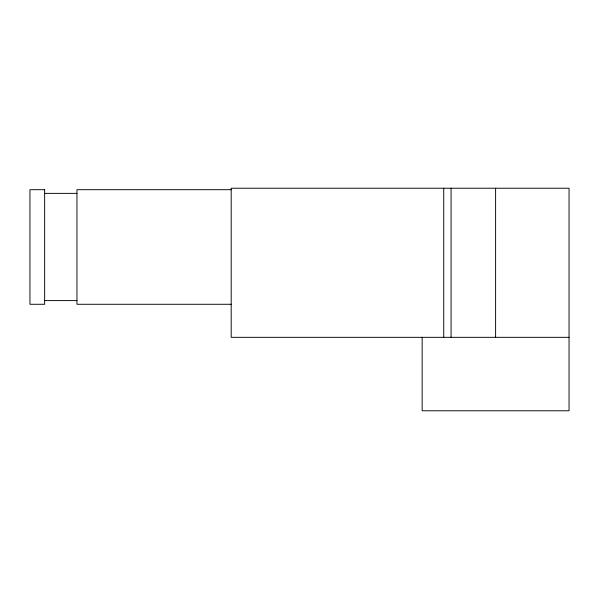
<?xml version="1.0" encoding="UTF-8"?>
<svg xmlns="http://www.w3.org/2000/svg" width="599" height="599" viewBox="0 0 599 599"><rect width="100%" height="100%" fill="white"/><g stroke="black" fill="none" stroke-linecap="round" stroke-linejoin="round"><path stroke-width="0.9" d="M231.192 189.696L76.957 189.696L76.957 304.277L231.192 304.277M44.64 193.372L76.957 193.372M44.64 300.601L76.957 300.601M569.05 337.327L231.192 337.327L231.192 188.228L569.05 188.228L569.05 410.772L422.153 410.772L422.153 337.327M495.605 188.228L495.605 337.327M451.077 188.228L451.077 337.634M443.732 188.228L443.732 337.327M44.64 189.696L29.95 189.696L29.95 304.277L44.64 304.277L44.64 189.696"/></g></svg>
